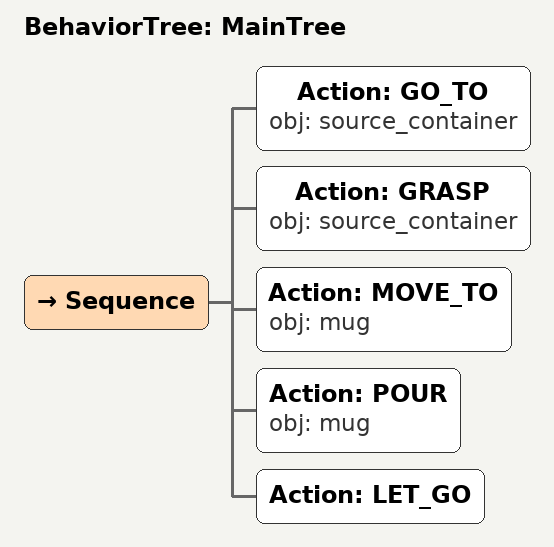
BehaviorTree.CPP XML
<root main_tree_to_execute="MainTree">
  <BehaviorTree ID="MainTree">
    <Sequence>
      <!-- Go to source_container -->
      <Action ID="GO_TO" obj="source_container" />
      <!-- Grasp source_container -->
      <Action ID="GRASP" obj="source_container" />
      <!-- Move to mug -->
      <Action ID="MOVE_TO" obj="mug" />
      <!-- Pour into mug -->
      <Action ID="POUR" obj="mug" />
      <!-- Let go -->
      <Action ID="LET_GO" />
    </Sequence>
  </BehaviorTree>
</root>
